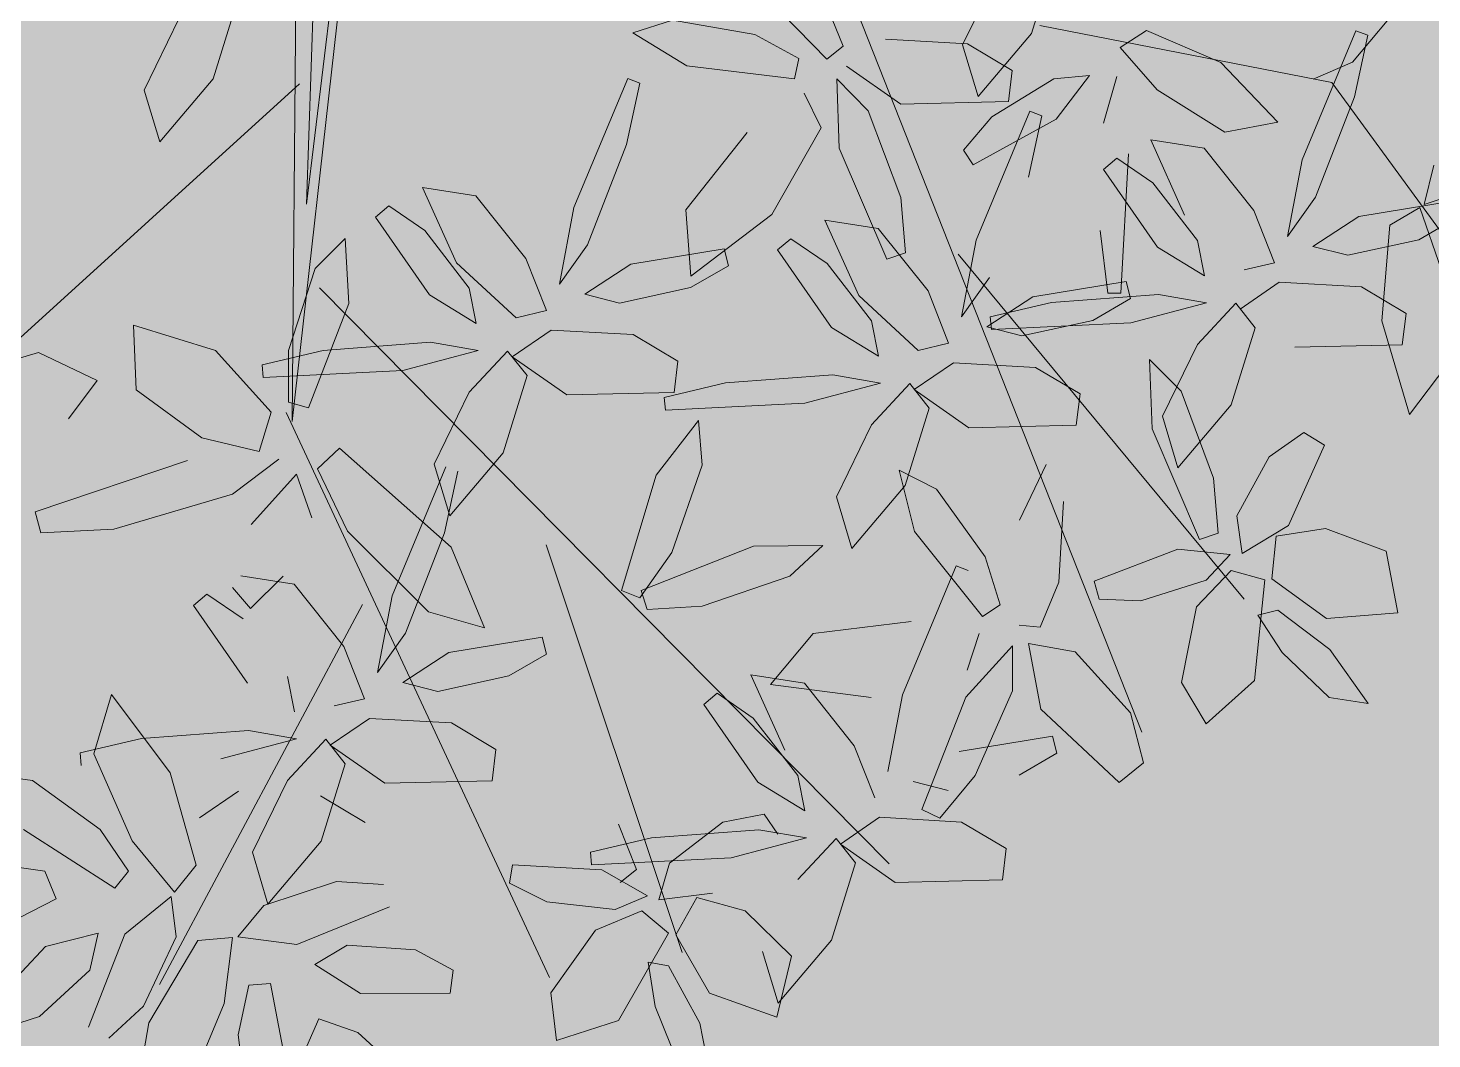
# Model space of a CAD drawing. Header units: metres. Extents: x 349703 to 349913, y 9282546 to 9282694.
# Drawn here: x 349753.343 to 349754.506, y 9282674.644 to 9282675.481 of the extents above; entities that cross this region are included whole.
import ezdxf

# ---------------------------------------------------------------- set-up
doc = ezdxf.new("R2010")
doc.units = ezdxf.units.M
doc.header["$LTSCALE"] = 0.25
doc.layers.add('AREA-VERDE', color=3, linetype='CONTINUOUS', lineweight=9)
doc.layers.add('ARQ-FONDO', color=253, linetype='CONTINUOUS', lineweight=9)

# ---------------------------------------------------------------- blocks, each defined once
blk = doc.blocks.new('291')
at = {"layer": 'AREA-VERDE', "lineweight": 0, "true_color": 0xc4e4b2, "transparency": 33554687}
h = blk.add_hatch(color=3, dxfattribs=at)
h.dxf.hatch_style = 1
h.paths.add_polyline_path([(349597.5555, 9282677.2878), (349595.4206, 9282677.2878), (349595.4206, 9282674.5929), (349597.5555, 9282674.5929)])
blk = doc.blocks.new('ARR2')
at = {"layer": 'ARQ-FONDO', "lineweight": 5}
for p, q in [((2740.9216, 1213.7321), (2740.9402, 1214.2786)), ((2740.9114, 1214.2586), (2740.9047, 1213.4719)), ((2740.9047, 1213.4719), (2740.9909, 1214.2402)), ((2740.9849, 1214.2535), (2740.9216, 1213.7321)), ((2741.5062, 1214.1534), (2741.9224, 1213.0996)), ((2741.8191, 1214.0294), (2741.7904, 1213.9369)), ((2741.7079, 1213.9233), (2741.7499, 1214.0095)), ((2741.4573, 1213.9959), (2741.5452, 1213.9058)), ((2740.8386, 1213.9751), (2740.8098, 1213.8825)), ((2741.5648, 1213.9214), (2741.5429, 1213.9756)), ((2742.2411, 1213.9814), (2742.1749, 1213.9023)), ((2740.7273, 1213.869), (2740.7693, 1213.9551)), ((2741.3603, 1213.9527), (2741.3126, 1213.9375)), ((2741.4588, 1213.9356), (2741.3603, 1213.9527)), ((2741.3126, 1213.9375), (2741.3773, 1213.8979)), ((2741.5118, 1213.9069), (2741.4588, 1213.9356)), ((2741.7904, 1213.9369), (2741.7265, 1213.8614)), ((2741.8003, 1213.9461), (2742.1503, 1213.8779)), ((2741.8967, 1213.9201), (2741.9283, 1213.9402)), ((2741.9283, 1213.9402), (2742.0173, 1213.9018)), ((2742.1146, 1213.7855), (2742.179, 1213.9399)), ((2742.179, 1213.9399), (2742.1934, 1213.9346)), ((2741.5452, 1213.9058), (2741.5648, 1213.9214)), ((2741.7138, 1213.9242), (2741.6155, 1213.9298)), ((2741.7265, 1213.8614), (2741.7079, 1213.9233)), ((2741.7673, 1213.8923), (2741.7138, 1213.9242)), ((2741.9409, 1213.8692), (2741.8967, 1213.9201)), ((2742.1934, 1213.9346), (2742.1774, 1213.861)), ((2741.5065, 1213.8825), (2741.5118, 1213.9069)), ((2742.0173, 1213.9018), (2742.0857, 1213.8304)), ((2742.1749, 1213.9023), (2742.1278, 1213.8821)), ((2741.3773, 1213.8979), (2741.5065, 1213.8825)), ((2741.5686, 1213.8977), (2741.634, 1213.8519)), ((2741.7628, 1213.8551), (2741.7673, 1213.8923)), ((2741.817, 1213.8824), (2741.86, 1213.8862)), ((2741.86, 1213.8862), (2741.8199, 1213.834)), ((2741.8766, 1213.8293), (2741.8925, 1213.8851)), ((2740.9133, 1213.8764), (2740.0653, 1213.1056)), ((2740.746, 1213.807), (2740.7273, 1213.869)), ((2740.8098, 1213.8825), (2740.746, 1213.807)), ((2741.2422, 1213.7283), (2741.3067, 1213.8826)), ((2741.321, 1213.8774), (2741.305, 1213.8037)), ((2741.3067, 1213.8826), (2741.321, 1213.8774)), ((2741.557, 1213.8823), (2741.56, 1213.7993)), ((2741.5947, 1213.8441), (2741.557, 1213.8823)), ((2741.7429, 1213.8367), (2741.817, 1213.8824)), ((2742.0221, 1213.8184), (2741.9409, 1213.8692)), ((2742.1503, 1213.8779), (2742.336, 1213.6237)), ((2741.5181, 1213.8651), (2741.5386, 1213.8235)), ((2741.634, 1213.8519), (2741.7628, 1213.8551)), ((2742.1774, 1213.861), (2742.1308, 1213.7408)), ((2741.6338, 1213.7401), (2741.5947, 1213.8441)), ((2741.7089, 1213.7968), (2741.7429, 1213.8367)), ((2741.7241, 1213.6891), (2741.7885, 1213.8435)), ((2741.8029, 1213.8382), (2741.7869, 1213.7646)), ((2741.7885, 1213.8435), (2741.8029, 1213.8382)), ((2741.3763, 1213.7255), (2741.4497, 1213.818)), ((2741.5386, 1213.8235), (2741.4794, 1213.7197)), ((2741.8199, 1213.834), (2741.7205, 1213.7795)), ((2742.0857, 1213.8304), (2742.0221, 1213.8184)), ((2741.305, 1213.8037), (2741.2584, 1213.6836)), ((2741.9332, 1213.8093), (2741.9972, 1213.7995)), ((2741.9739, 1213.7192), (2741.9332, 1213.8093)), ((2741.56, 1213.7993), (2741.6169, 1213.6665)), ((2741.7205, 1213.7795), (2741.7089, 1213.7968)), ((2741.8768, 1213.7739), (2741.8927, 1213.7873)), ((2741.8927, 1213.7873), (2741.9359, 1213.7577)), ((2741.9067, 1213.7925), (2741.8973, 1213.6255)), ((2741.9972, 1213.7995), (2742.0569, 1213.7245)), ((2742.0972, 1213.6935), (2742.1146, 1213.7855)), ((2741.9414, 1213.6808), (2741.8768, 1213.7739)), ((2742.2725, 1213.7791), (2742.261, 1213.7318)), ((2741.0609, 1213.7521), (2741.1248, 1213.7423)), ((2741.1016, 1213.662), (2741.0609, 1213.7521)), ((2741.9359, 1213.7577), (2741.9892, 1213.6888)), ((2742.261, 1213.7318), (2742.3288, 1213.7546)), ((2741.1248, 1213.7423), (2741.1845, 1213.6673)), ((2741.6393, 1213.674), (2741.6338, 1213.7401)), ((2742.1308, 1213.7408), (2742.0972, 1213.6935)), ((2742.1826, 1213.7175), (2742.2945, 1213.7358)), ((2741.0044, 1213.7167), (2741.0204, 1213.7301)), ((2741.0691, 1213.6236), (2741.0044, 1213.7167)), ((2741.0204, 1213.7301), (2741.0635, 1213.7005)), ((2741.2248, 1213.6363), (2741.2422, 1213.7283)), ((2741.3824, 1213.6459), (2741.3763, 1213.7255)), ((2741.4794, 1213.7197), (2741.3824, 1213.6459)), ((2742.0569, 1213.7245), (2742.0816, 1213.6619)), ((2742.1274, 1213.6816), (2742.1826, 1213.7175)), ((2742.2558, 1213.7282), (2742.2199, 1213.707)), ((2742.2816, 1213.653), (2742.2558, 1213.7282)), ((2741.0635, 1213.7005), (2741.1168, 1213.6316)), ((2741.5427, 1213.713), (2741.6067, 1213.7031)), ((2741.5834, 1213.6229), (2741.5427, 1213.713)), ((2741.6067, 1213.7031), (2741.6664, 1213.6282)), ((2741.882, 1213.6257), (2741.8726, 1213.7005)), ((2742.2199, 1213.707), (2742.2103, 1213.5924)), ((2742.2997, 1213.7157), (2742.2544, 1213.6894)), ((2740.9321, 1213.655), (2740.9682, 1213.6913)), ((2740.9682, 1213.6913), (2740.9723, 1213.6134)), ((2741.2584, 1213.6836), (2741.2248, 1213.6363)), ((2741.4862, 1213.6775), (2741.5022, 1213.6909)), ((2741.5022, 1213.6909), (2741.5454, 1213.6613)), ((2741.7067, 1213.5971), (2741.7241, 1213.6891)), ((2741.9892, 1213.6888), (2741.9976, 1213.6464)), ((2742.2544, 1213.6894), (2742.1693, 1213.671)), ((2741.1845, 1213.6673), (2741.2093, 1213.6047)), ((2741.3103, 1213.6603), (2741.4221, 1213.6786)), ((2741.4221, 1213.6786), (2741.4273, 1213.6584)), ((2741.5509, 1213.5844), (2741.4862, 1213.6775)), ((2741.6169, 1213.6665), (2741.6393, 1213.674)), ((2741.7026, 1213.6723), (2742.0451, 1213.2589)), ((2741.9976, 1213.6464), (2741.9414, 1213.6808)), ((2742.1693, 1213.671), (2742.1274, 1213.6816)), ((2740.9002, 1213.5569), (2740.9321, 1213.655)), ((2741.1728, 1213.5962), (2741.1016, 1213.662)), ((2741.2551, 1213.6244), (2741.3103, 1213.6603)), ((2741.4273, 1213.6584), (2741.382, 1213.6322)), ((2741.5454, 1213.6613), (2741.5987, 1213.5924)), ((2742.0816, 1213.6619), (2742.0451, 1213.6534)), ((2741.7402, 1213.6445), (2741.7067, 1213.5971)), ((2741.7921, 1213.6211), (2741.904, 1213.6395)), ((2741.904, 1213.6395), (2741.9092, 1213.6193)), ((2742.0873, 1213.6387), (2742.0404, 1213.6066)), ((2742.1856, 1213.6331), (2742.0873, 1213.6387)), ((2742.2391, 1213.6012), (2742.1856, 1213.6331)), ((2740.9374, 1213.632), (2741.6198, 1212.9417)), ((2741.1252, 1213.5892), (2741.0691, 1213.6236)), ((2741.1168, 1213.6316), (2741.1252, 1213.5892)), ((2741.2969, 1213.6137), (2741.2551, 1213.6244)), ((2741.382, 1213.6322), (2741.2969, 1213.6137)), ((2741.6546, 1213.5571), (2741.5834, 1213.6229)), ((2741.6664, 1213.6282), (2741.6911, 1213.5655)), ((2741.7369, 1213.5853), (2741.7921, 1213.6211)), ((2741.8142, 1213.6143), (2741.9427, 1213.6239)), ((2741.9092, 1213.6193), (2741.8639, 1213.593)), ((2741.8973, 1213.6255), (2741.882, 1213.6257)), ((2741.9427, 1213.6239), (2741.9999, 1213.614)), ((2740.9723, 1213.6134), (2740.9243, 1213.4881)), ((2741.2093, 1213.6047), (2741.1728, 1213.5962)), ((2741.7408, 1213.5971), (2741.8142, 1213.6143)), ((2741.9999, 1213.614), (2741.9093, 1213.5901)), ((2741.9892, 1213.5642), (2742.0351, 1213.6136)), ((2742.0351, 1213.6136), (2742.0584, 1213.5842)), ((2742.2346, 1213.5639), (2742.2391, 1213.6012)), ((2740.7145, 1213.5871), (2740.7177, 1213.5098)), ((2740.8127, 1213.5568), (2740.7145, 1213.5871)), ((2741.607, 1213.55), (2741.5509, 1213.5844)), ((2741.5987, 1213.5924), (2741.607, 1213.55)), ((2741.7788, 1213.5746), (2741.7369, 1213.5853)), ((2741.7423, 1213.5819), (2741.7408, 1213.5971)), ((2741.9093, 1213.5901), (2741.7423, 1213.5819)), ((2741.8639, 1213.593), (2741.7788, 1213.5746)), ((2742.0584, 1213.5842), (2742.0297, 1213.4917)), ((2742.2103, 1213.5924), (2742.2433, 1213.4802)), ((2740.9418, 1213.5571), (2741.0703, 1213.5667)), ((2741.0703, 1213.5667), (2741.1275, 1213.5568)), ((2741.215, 1213.5814), (2741.168, 1213.5493)), ((2741.3132, 1213.5759), (2741.215, 1213.5814)), ((2741.3667, 1213.544), (2741.3132, 1213.5759)), ((2741.6911, 1213.5655), (2741.6546, 1213.5571)), ((2740.6007, 1213.5547), (2740.485, 1213.5199)), ((2740.6711, 1213.5211), (2740.6007, 1213.5547)), ((2740.8793, 1213.4831), (2740.8127, 1213.5568)), ((2740.8685, 1213.5399), (2740.9418, 1213.5571)), ((2740.9003, 1213.4949), (2740.9002, 1213.5569)), ((2741.1275, 1213.5568), (2741.037, 1213.5329)), ((2741.1168, 1213.507), (2741.1627, 1213.5563)), ((2741.1627, 1213.5563), (2741.1861, 1213.527)), ((2741.168, 1213.5493), (2741.2335, 1213.5036)), ((2741.9472, 1213.4781), (2741.9892, 1213.5642)), ((2742.1058, 1213.5608), (2742.2346, 1213.5639)), ((2740.8699, 1213.5247), (2740.8685, 1213.5399)), ((2741.037, 1213.5329), (2740.8699, 1213.5247)), ((2741.3622, 1213.5067), (2741.3667, 1213.544)), ((2741.6968, 1213.5423), (2741.6499, 1213.5102)), ((2741.7951, 1213.5367), (2741.6968, 1213.5423)), ((2741.8486, 1213.5048), (2741.7951, 1213.5367)), ((2741.9318, 1213.5462), (2741.9348, 1213.4632)), ((2741.9696, 1213.508), (2741.9318, 1213.5462)), ((2742.2433, 1213.4802), (2742.2881, 1213.5393)), ((2740.6365, 1213.4749), (2740.6711, 1213.5211)), ((2741.1861, 1213.527), (2741.1573, 1213.4344)), ((2741.3503, 1213.5007), (2741.4237, 1213.518)), ((2741.4237, 1213.518), (2741.5522, 1213.5276)), ((2741.6094, 1213.5176), (2741.5188, 1213.4937)), ((2741.5522, 1213.5276), (2741.6094, 1213.5176)), ((2741.5987, 1213.4679), (2741.6446, 1213.5172)), ((2741.6446, 1213.5172), (2741.6679, 1213.4879)), ((2740.7177, 1213.5098), (2740.7962, 1213.4524)), ((2741.0748, 1213.4209), (2741.1168, 1213.507)), ((2741.2335, 1213.5036), (2741.3622, 1213.5067)), ((2741.3517, 1213.4855), (2741.3503, 1213.5007)), ((2741.6499, 1213.5102), (2741.7153, 1213.4644)), ((2741.844, 1213.4676), (2741.8486, 1213.5048)), ((2742.0086, 1213.404), (2741.9696, 1213.508)), ((2740.865, 1213.4358), (2740.8793, 1213.4831)), ((2740.8976, 1213.4825), (2741.2131, 1212.8057)), ((2740.9243, 1213.4881), (2740.9003, 1213.4949)), ((2741.5188, 1213.4937), (2741.3517, 1213.4855)), ((2741.6679, 1213.4879), (2741.6391, 1213.3953)), ((2742.0297, 1213.4917), (2741.9658, 1213.4162)), ((2741.3916, 1213.4732), (2741.3406, 1213.4076)), ((2741.396, 1213.4197), (2741.3916, 1213.4732)), ((2741.5567, 1213.3817), (2741.5987, 1213.4679)), ((2741.7153, 1213.4644), (2741.844, 1213.4676)), ((2741.9658, 1213.4162), (2741.9472, 1213.4781)), ((2740.7962, 1213.4524), (2740.865, 1213.4358)), ((2741.9348, 1213.4632), (2741.9917, 1213.3304)), ((2742.1166, 1213.4588), (2742.0752, 1213.4296)), ((2742.1413, 1213.4433), (2742.1166, 1213.4588)), ((2740.9615, 1213.4397), (2740.9349, 1213.4152)), ((2741.095, 1213.3213), (2740.9615, 1213.4397)), ((2741.1573, 1213.4344), (2741.0935, 1213.3589)), ((2742.0982, 1213.3471), (2742.1413, 1213.4433)), ((2740.7793, 1213.4252), (2740.5966, 1213.3638)), ((2740.8332, 1213.3848), (2740.8888, 1213.4267)), ((2740.9349, 1213.4152), (2740.9708, 1213.3404)), ((2741.0243, 1213.2631), (2741.0888, 1213.4174)), ((2741.0935, 1213.3589), (2741.0748, 1213.4209)), ((2741.3593, 1213.3148), (2741.396, 1213.4197)), ((2741.8081, 1213.4202), (2741.7762, 1213.3538)), ((2742.0752, 1213.4296), (2742.0366, 1213.3588)), ((2740.8555, 1213.3486), (2740.9097, 1213.4086)), ((2740.9097, 1213.4086), (2740.9282, 1213.3565)), ((2741.1031, 1213.4122), (2741.0871, 1213.3385)), ((2741.3406, 1213.4076), (2741.2992, 1213.2692)), ((2741.632, 1213.4135), (2741.6504, 1213.3399)), ((2741.6767, 1213.3909), (2741.632, 1213.4135)), ((2742.0141, 1213.3379), (2742.0086, 1213.404)), ((2740.6909, 1213.3429), (2740.8332, 1213.3848)), ((2741.5753, 1213.3198), (2741.5567, 1213.3817)), ((2741.6391, 1213.3953), (2741.5753, 1213.3198)), ((2741.735, 1213.3098), (2741.6767, 1213.3909)), ((2740.5966, 1213.3638), (2740.6033, 1213.3383)), ((2741.823, 1213.2793), (2741.8287, 1213.3759)), ((2742.0366, 1213.3588), (2742.0428, 1213.3136)), ((2742.0428, 1213.3136), (2742.0982, 1213.3471)), ((2740.6033, 1213.3383), (2740.6909, 1213.3429)), ((2740.9708, 1213.3404), (2741.0681, 1213.2439)), ((2741.0871, 1213.3385), (2741.0405, 1213.2184)), ((2741.6504, 1213.3399), (2741.7318, 1213.2384)), ((2741.9917, 1213.3304), (2742.0141, 1213.3379)), ((2742.0835, 1213.3346), (2742.0784, 1213.2833)), ((2742.1426, 1213.3436), (2742.0835, 1213.3346)), ((2742.2155, 1213.3166), (2742.1426, 1213.3436)), ((2741.135, 1213.2246), (2741.095, 1213.3213)), ((2741.2088, 1213.3241), (2741.3717, 1212.8358)), ((2741.3211, 1213.2606), (2741.3593, 1213.3148)), ((2741.4573, 1213.3225), (2741.3229, 1213.2693)), ((2741.5403, 1213.3232), (2741.4573, 1213.3225)), ((2741.501, 1213.2866), (2741.5403, 1213.3232)), ((2741.9658, 1213.3187), (2741.8656, 1213.2806)), ((2742.0284, 1213.3123), (2741.9658, 1213.3187)), ((2742.2292, 1213.2425), (2742.2155, 1213.3166)), ((2741.6357, 1213.1444), (2741.7001, 1213.2988)), ((2741.7001, 1213.2988), (2741.7145, 1213.2935)), ((2741.7527, 1213.2522), (2741.735, 1213.3098)), ((2741.9997, 1213.2816), (2742.0284, 1213.3123)), ((2740.843, 1213.2869), (2740.9069, 1213.2771)), ((2740.8937, 1213.2867), (2740.8547, 1213.2477)), ((2741.396, 1213.2504), (2741.501, 1213.2866)), ((2741.8006, 1213.2254), (2741.823, 1213.2793)), ((2741.8656, 1213.2806), (2741.8714, 1213.2591)), ((2741.9212, 1213.2569), (2741.9997, 1213.2816)), ((2742.0296, 1213.2933), (2741.9882, 1213.2496)), ((2742.0698, 1213.282), (2742.0296, 1213.2933)), ((2742.0575, 1213.1617), (2742.0698, 1213.282)), ((2742.0784, 1213.2833), (2742.1438, 1213.2359)), ((2740.7865, 1213.2514), (2740.8025, 1213.2649)), ((2740.8025, 1213.2649), (2740.8457, 1213.2353)), ((2740.8547, 1213.2477), (2740.833, 1213.273)), ((2740.9069, 1213.2771), (2740.9666, 1213.2021)), ((2741.007, 1213.171), (2741.0243, 1213.2631)), ((2741.2992, 1213.2692), (2741.3211, 1213.2606)), ((2741.3229, 1213.2693), (2741.3298, 1213.2467)), ((2740.9887, 1213.2525), (2740.7458, 1212.7974)), ((2740.8512, 1213.1584), (2740.7865, 1213.2514)), ((2741.3298, 1213.2467), (2741.396, 1213.2504)), ((2741.7318, 1213.2384), (2741.7527, 1213.2522)), ((2741.8714, 1213.2591), (2741.9212, 1213.2569)), ((2741.9882, 1213.2496), (2741.9701, 1213.1593)), ((2742.0617, 1213.2399), (2742.0856, 1213.246)), ((2742.0856, 1213.246), (2742.148, 1213.1986)), ((2741.0681, 1213.2439), (2741.135, 1213.2246)), ((2741.5289, 1213.2177), (2741.6461, 1213.2322)), ((2742.0909, 1213.1949), (2742.0617, 1213.2399)), ((2742.1438, 1213.2359), (2742.2292, 1213.2425)), ((2741.0405, 1213.2184), (2741.007, 1213.171)), ((2741.0924, 1213.1951), (2741.2042, 1213.2134)), ((2741.2042, 1213.2134), (2741.2095, 1213.1932)), ((2741.4775, 1213.1566), (2741.5289, 1213.2177)), ((2741.7279, 1213.2179), (2741.7133, 1213.1739)), ((2741.7757, 1213.2279), (2741.8006, 1213.2254)), ((2740.9666, 1213.2021), (2740.9914, 1213.1395)), ((2741.0372, 1213.1592), (2741.0924, 1213.1951)), ((2741.7677, 1213.2029), (2741.7117, 1213.1416)), ((2741.7678, 1213.1492), (2741.7677, 1213.2029)), ((2741.7868, 1213.2057), (2741.8014, 1213.1273)), ((2741.8427, 1213.1958), (2741.7868, 1213.2057)), ((2741.9089, 1213.1229), (2741.8427, 1213.1958)), ((2742.1469, 1213.141), (2742.0909, 1213.1949)), ((2742.148, 1213.1986), (2742.1936, 1213.1338)), ((2741.2095, 1213.1932), (2741.1642, 1213.167)), ((2740.899, 1213.1664), (2740.9073, 1213.124)), ((2741.1642, 1213.167), (2741.0791, 1213.1485)), ((2741.4543, 1213.1682), (2741.5183, 1213.1584)), ((2741.495, 1213.0781), (2741.4543, 1213.1682)), ((2741.9995, 1213.1096), (2742.0575, 1213.1617)), ((2740.6882, 1213.1446), (2740.667, 1213.0735)), ((2740.7584, 1213.0511), (2740.6882, 1213.1446)), ((2741.0791, 1213.1485), (2741.0372, 1213.1592)), ((2741.3979, 1213.1328), (2741.4138, 1213.1462)), ((2741.4138, 1213.1462), (2741.457, 1213.1166)), ((2741.5984, 1213.1413), (2741.4775, 1213.1566)), ((2741.5183, 1213.1584), (2741.578, 1213.0834)), ((2741.7228, 1213.0476), (2741.7678, 1213.1492)), ((2741.9701, 1213.1593), (2741.9995, 1213.1096)), ((2740.9914, 1213.1395), (2740.9549, 1213.131)), ((2741.4625, 1213.0397), (2741.3979, 1213.1328)), ((2741.6183, 1213.0524), (2741.6357, 1213.1444)), ((2741.7117, 1213.1416), (2741.6592, 1213.007)), ((2742.1936, 1213.1338), (2742.1469, 1213.141)), ((2740.9971, 1213.1162), (2740.9502, 1213.0841)), ((2741.0954, 1213.1107), (2740.9971, 1213.1162)), ((2741.457, 1213.1166), (2741.5103, 1213.0477)), ((2741.8014, 1213.1273), (2741.8954, 1213.0393)), ((2741.9247, 1213.0627), (2741.9089, 1213.1229)), ((2740.724, 1213.0919), (2740.8524, 1213.1015)), ((2740.8524, 1213.1015), (2740.9096, 1213.0916)), ((2741.1488, 1213.0788), (2741.0954, 1213.1107)), ((2741.7037, 1213.0764), (2741.8156, 1213.0947)), ((2741.8156, 1213.0947), (2741.8208, 1213.0745)), ((2740.6506, 1213.0747), (2740.724, 1213.0919)), ((2740.9096, 1213.0916), (2740.8191, 1213.0677)), ((2740.899, 1213.0418), (2740.9448, 1213.0911)), ((2740.9448, 1213.0911), (2740.9682, 1213.0618)), ((2740.9502, 1213.0841), (2741.0156, 1213.0384)), ((2741.1443, 1213.0415), (2741.1488, 1213.0788)), ((2741.578, 1213.0834), (2741.6027, 1213.0208)), ((2740.652, 1213.0595), (2740.6506, 1213.0747)), ((2740.667, 1213.0735), (2740.7129, 1212.9693)), ((2740.9682, 1213.0618), (2740.9394, 1212.9692)), ((2741.8208, 1213.0745), (2741.7755, 1213.0483)), ((2741.8954, 1213.0393), (2741.9247, 1213.0627)), ((2740.5936, 1213.0419), (2740.5432, 1213.0483)), ((2740.7896, 1212.9404), (2740.7584, 1213.0511)), ((2741.5103, 1213.0477), (2741.5187, 1213.0053)), ((2741.6804, 1212.9966), (2741.7228, 1213.0476)), ((2740.6745, 1212.9832), (2740.5936, 1213.0419)), ((2740.8403, 1213.0291), (2740.7934, 1212.997)), ((2740.857, 1212.9557), (2740.899, 1213.0418)), ((2741.0156, 1213.0384), (2741.1443, 1213.0415)), ((2741.5187, 1213.0053), (2741.4625, 1213.0397)), ((2741.6904, 1213.0298), (2741.6486, 1213.0405)), ((2740.992, 1212.9916), (2740.9385, 1213.0235)), ((2741.4703, 1213.0015), (2741.4206, 1212.9917)), ((2741.4866, 1212.9773), (2741.4703, 1213.0015)), ((2741.6084, 1212.9976), (2741.5615, 1212.9655)), ((2741.7067, 1212.992), (2741.6084, 1212.9976)), ((2741.6592, 1213.007), (2741.6804, 1212.9966)), ((2740.5828, 1212.983), (2740.6923, 1212.9126)), ((2740.7087, 1212.9332), (2740.6745, 1212.9832)), ((2741.3172, 1212.935), (2741.2954, 1212.9893)), ((2741.3353, 1212.9732), (2741.4638, 1212.9828)), ((2741.4206, 1212.9917), (2741.3566, 1212.9426)), ((2741.4638, 1212.9828), (2741.521, 1212.9729)), ((2741.7602, 1212.9601), (2741.7067, 1212.992)), ((2740.7129, 1212.9693), (2740.7635, 1212.9079)), ((2740.9394, 1212.9692), (2740.8756, 1212.8937)), ((2741.2619, 1212.956), (2741.3353, 1212.9732)), ((2741.521, 1212.9729), (2741.4304, 1212.949)), ((2741.5103, 1212.9231), (2741.5562, 1212.9724)), ((2741.5562, 1212.9724), (2741.5795, 1212.9431)), ((2741.5615, 1212.9655), (2741.627, 1212.9197)), ((2741.7557, 1212.9228), (2741.7602, 1212.9601)), ((2740.6081, 1212.9329), (2740.5392, 1212.9429)), ((2740.8756, 1212.8937), (2740.857, 1212.9557)), ((2741.2634, 1212.9408), (2741.2619, 1212.956)), ((2741.4304, 1212.949), (2741.2634, 1212.9408)), ((2741.3566, 1212.9426), (2741.3439, 1212.8989)), ((2741.5795, 1212.9431), (2741.5508, 1212.8505)), ((2740.6218, 1212.8999), (2740.6081, 1212.9329)), ((2740.6923, 1212.9126), (2740.7087, 1212.9332)), ((2740.7635, 1212.9079), (2740.7896, 1212.9404)), ((2741.1686, 1212.9408), (2741.1651, 1212.9188)), ((2741.2755, 1212.9348), (2741.1686, 1212.9408)), ((2741.3302, 1212.9035), (2741.2755, 1212.9348)), ((2741.2977, 1212.9194), (2741.3172, 1212.935)), ((2740.9578, 1212.9208), (2740.8705, 1212.8919)), ((2741.014, 1212.917), (2740.9578, 1212.9208)), ((2741.1651, 1212.9188), (2741.2097, 1212.8965)), ((2741.627, 1212.9197), (2741.7557, 1212.9228)), ((2740.5775, 1212.8772), (2740.6218, 1212.8999)), ((2740.7598, 1212.9027), (2740.7043, 1212.8577)), ((2740.7656, 1212.8544), (2740.7598, 1212.9027)), ((2741.2097, 1212.8965), (2741.2914, 1212.8872)), ((2741.2914, 1212.8872), (2741.3302, 1212.9035)), ((2741.3439, 1212.8989), (2741.4081, 1212.9069)), ((2741.3896, 1212.9015), (2741.3641, 1212.8567)), ((2741.4472, 1212.8857), (2741.3896, 1212.9015)), ((2740.8705, 1212.8919), (2740.8394, 1212.8545)), ((2740.9103, 1212.8452), (2741.0214, 1212.8902)), ((2741.3235, 1212.8857), (2741.2679, 1212.8626)), ((2741.3556, 1212.859), (2741.3235, 1212.8857)), ((2741.5028, 1212.8314), (2741.4472, 1212.8857)), ((2740.6723, 1212.8587), (2740.6091, 1212.8428)), ((2740.6623, 1212.8146), (2740.6723, 1212.8587)), ((2741.2679, 1212.8626), (2741.2147, 1212.7875)), ((2741.2955, 1212.7542), (2741.3556, 1212.859)), ((2740.6091, 1212.8428), (2740.5356, 1212.7647)), ((2740.7043, 1212.8577), (2740.6605, 1212.7461)), ((2740.7265, 1212.7712), (2740.7656, 1212.8544)), ((2740.7916, 1212.8502), (2740.7328, 1212.7514)), ((2740.8331, 1212.8536), (2740.7916, 1212.8502)), ((2740.8233, 1212.7747), (2740.8331, 1212.8536)), ((2740.8394, 1212.8545), (2740.9103, 1212.8452)), ((2740.9705, 1212.8444), (2740.9316, 1212.8213)), ((2741.0525, 1212.8388), (2740.9705, 1212.8444)), ((2741.3641, 1212.8567), (2741.4045, 1212.7868)), ((2741.5508, 1212.8505), (2741.4869, 1212.7751)), ((2741.0974, 1212.8143), (2741.0525, 1212.8388)), ((2741.4869, 1212.7751), (2741.4683, 1212.837)), ((2741.4852, 1212.7581), (2741.5028, 1212.8314)), ((2740.6018, 1212.7589), (2740.6623, 1212.8146)), ((2740.9316, 1212.8213), (2740.9865, 1212.7864)), ((2741.0939, 1212.7868), (2741.0974, 1212.8143)), ((2741.3311, 1212.8239), (2741.3554, 1212.8197)), ((2741.3395, 1212.7709), (2741.3311, 1212.8239)), ((2741.3554, 1212.8197), (2741.3931, 1212.751)), ((2740.8525, 1212.7964), (2740.8398, 1212.7372)), ((2740.8788, 1212.7987), (2740.8525, 1212.7964)), ((2740.9029, 1212.6708), (2740.8788, 1212.7987)), ((2740.7793, 1212.6696), (2740.8233, 1212.7747)), ((2740.9865, 1212.7864), (2741.0939, 1212.7868)), ((2741.2147, 1212.7875), (2741.2213, 1212.7302)), ((2741.4045, 1212.7868), (2741.4852, 1212.7581)), ((2740.5532, 1212.7432), (2740.6018, 1212.7589)), ((2740.685, 1212.733), (2740.7265, 1212.7712)), ((2741.3688, 1212.6988), (2741.3395, 1212.7709)), ((2740.7328, 1212.7514), (2740.7132, 1212.6361)), ((2740.9364, 1212.7563), (2740.922, 1212.7236)), ((2740.9834, 1212.7398), (2740.9364, 1212.7563)), ((2741.2213, 1212.7302), (2741.2955, 1212.7542)), ((2741.3931, 1212.751), (2741.4085, 1212.6733)), ((2740.8398, 1212.7372), (2740.8528, 1212.6381)), ((2741.0335, 1212.6938), (2740.9834, 1212.7398))]:
    blk.add_line(p, q, dxfattribs=at)

msp = doc.modelspace()

# ---------------------------------------------------------------- block references
at = {"layer": 'ARQ-FONDO'}
msp.add_blockref('291', (156.9728, 0), dxfattribs=at)
at = {"layer": 'ARQ-FONDO', "xscale": 0.6917913537138002, "yscale": 0.6917913537138002, "zscale": 0.6917913537138002}
msp.add_blockref('ARR2', (347857.4273, 9281835.686), dxfattribs=at)

doc.saveas('drawing.dxf')
